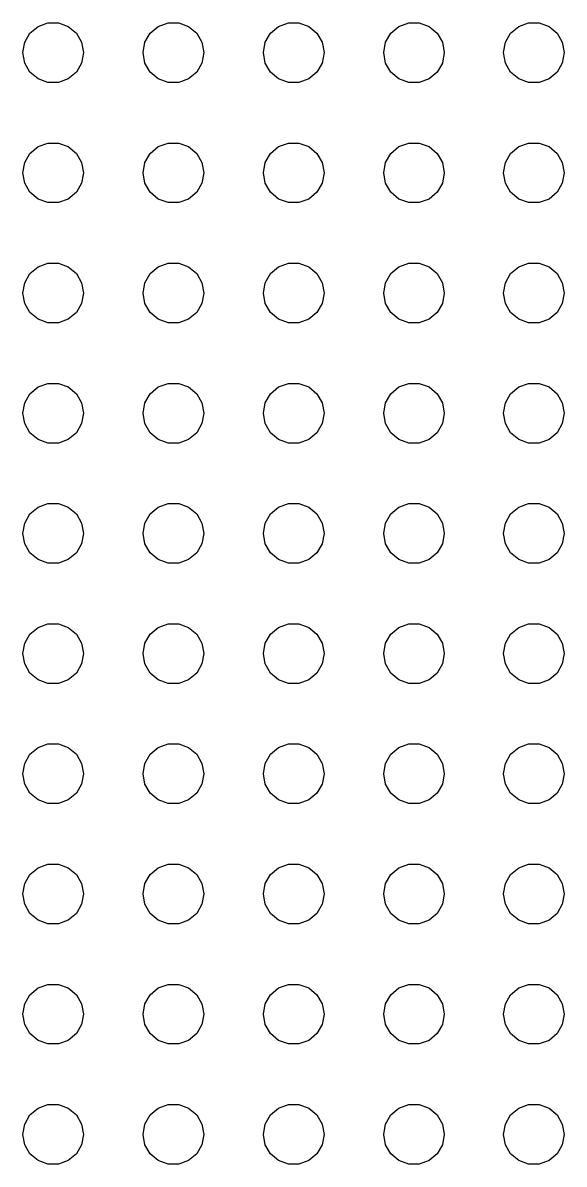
# Model space of a CAD drawing. Extents: x 8.91 to 9.39, y -5.99 to -1.15.
# Drawn here: x 8.912 to 9.137, y -3.124 to -2.6492 of the extents above; entities that cross this region are included whole.
import ezdxf

# ---------------------------------------------------------------- set-up
doc = ezdxf.new("R2010")
doc.units = 0
doc.header["$MEASUREMENT"] = 0
doc.layers.add('BLACK', color=7, linetype='CONTINUOUS')

msp = doc.modelspace()

# ---------------------------------------------------------------- linework, layer by layer
at = {"layer": 'BLACK', "linetype": 'CONTINUOUS'}
for p, q in [((8.91831, -2.6507), (8.92242, -2.64921)), ((8.92242, -2.64921), (8.92679, -2.64921)), ((8.92679, -2.64921), (8.93091, -2.6507)), ((8.96831, -2.6507), (8.97242, -2.64921)), ((8.97242, -2.64921), (8.97679, -2.64921)), ((8.97679, -2.64921), (8.98091, -2.6507)), ((9.01831, -2.6507), (9.02242, -2.64921)), ((9.02242, -2.64921), (9.02679, -2.64921)), ((9.02679, -2.64921), (9.03091, -2.6507)), ((9.06831, -2.6507), (9.07242, -2.64921)), ((9.07242, -2.64921), (9.07679, -2.64921)), ((9.07679, -2.64921), (9.08091, -2.6507)), ((9.11811, -2.6507), (9.12222, -2.64921)), ((9.12222, -2.64921), (9.1266, -2.64921)), ((9.1266, -2.64921), (9.13071, -2.6507)), ((8.91277, -2.65731), (8.91496, -2.65352)), ((8.91496, -2.65352), (8.91831, -2.6507)), ((8.93091, -2.6507), (8.93426, -2.65352)), ((8.93426, -2.65352), (8.93644, -2.65731)), ((8.96277, -2.65731), (8.96496, -2.65352)), ((8.96496, -2.65352), (8.96831, -2.6507)), ((8.98091, -2.6507), (8.98426, -2.65352)), ((8.98426, -2.65352), (8.98644, -2.65731)), ((9.01277, -2.65731), (9.01496, -2.65352)), ((9.01496, -2.65352), (9.01831, -2.6507)), ((9.03091, -2.6507), (9.03426, -2.65352)), ((9.03426, -2.65352), (9.03644, -2.65731)), ((9.06277, -2.65731), (9.06496, -2.65352)), ((9.06496, -2.65352), (9.06831, -2.6507)), ((9.08091, -2.6507), (9.08426, -2.65352)), ((9.08426, -2.65352), (9.08644, -2.65731)), ((9.11257, -2.65731), (9.11476, -2.65352)), ((9.11476, -2.65352), (9.11811, -2.6507)), ((9.13071, -2.6507), (9.13406, -2.65352)), ((9.13406, -2.65352), (9.13625, -2.65731)), ((8.91201, -2.66161), (8.91277, -2.65731)), ((8.93644, -2.65731), (8.9372, -2.66161)), ((8.96201, -2.66161), (8.96277, -2.65731)), ((8.98644, -2.65731), (8.9872, -2.66161)), ((9.01201, -2.66161), (9.01277, -2.65731)), ((9.03644, -2.65731), (9.0372, -2.66161)), ((9.06201, -2.66161), (9.06277, -2.65731)), ((9.08644, -2.65731), (9.0872, -2.66161)), ((9.11181, -2.66161), (9.11257, -2.65731)), ((9.13625, -2.65731), (9.13701, -2.66161)), ((8.91277, -2.66592), (8.91201, -2.66161)), ((8.9372, -2.66161), (8.93644, -2.66592)), ((8.96277, -2.66592), (8.96201, -2.66161)), ((8.9872, -2.66161), (8.98644, -2.66592)), ((9.01277, -2.66592), (9.01201, -2.66161)), ((9.0372, -2.66161), (9.03644, -2.66592)), ((9.06277, -2.66592), (9.06201, -2.66161)), ((9.0872, -2.66161), (9.08644, -2.66592)), ((9.11257, -2.66592), (9.11181, -2.66161)), ((9.13701, -2.66161), (9.13625, -2.66592)), ((8.91496, -2.66971), (8.91277, -2.66592)), ((8.93644, -2.66592), (8.93426, -2.66971)), ((8.96496, -2.66971), (8.96277, -2.66592)), ((8.98644, -2.66592), (8.98426, -2.66971)), ((9.01496, -2.66971), (9.01277, -2.66592)), ((9.03644, -2.66592), (9.03426, -2.66971)), ((9.06496, -2.66971), (9.06277, -2.66592)), ((9.08644, -2.66592), (9.08426, -2.66971)), ((9.11476, -2.66971), (9.11257, -2.66592)), ((9.13625, -2.66592), (9.13406, -2.66971)), ((8.91831, -2.67252), (8.91496, -2.66971)), ((8.92242, -2.67402), (8.91831, -2.67252)), ((8.93091, -2.67252), (8.92679, -2.67402)), ((8.93426, -2.66971), (8.93091, -2.67252)), ((8.96831, -2.67252), (8.96496, -2.66971)), ((8.97242, -2.67402), (8.96831, -2.67252)), ((8.98091, -2.67252), (8.97679, -2.67402)), ((8.98426, -2.66971), (8.98091, -2.67252)), ((9.01831, -2.67252), (9.01496, -2.66971)), ((9.02242, -2.67402), (9.01831, -2.67252)), ((9.03091, -2.67252), (9.02679, -2.67402)), ((9.03426, -2.66971), (9.03091, -2.67252)), ((9.06831, -2.67252), (9.06496, -2.66971)), ((9.07242, -2.67402), (9.06831, -2.67252)), ((9.08091, -2.67252), (9.07679, -2.67402)), ((9.08426, -2.66971), (9.08091, -2.67252)), ((9.11811, -2.67252), (9.11476, -2.66971)), ((9.12222, -2.67402), (9.11811, -2.67252)), ((9.13071, -2.67252), (9.1266, -2.67402)), ((9.13406, -2.66971), (9.13071, -2.67252)), ((8.92679, -2.67402), (8.92242, -2.67402)), ((8.97679, -2.67402), (8.97242, -2.67402)), ((9.02679, -2.67402), (9.02242, -2.67402)), ((9.07679, -2.67402), (9.07242, -2.67402)), ((9.1266, -2.67402), (9.12222, -2.67402)), ((8.91496, -2.70352), (8.91831, -2.7007)), ((8.91831, -2.7007), (8.92242, -2.69921)), ((8.92242, -2.69921), (8.92679, -2.69921)), ((8.92679, -2.69921), (8.93091, -2.7007)), ((8.93091, -2.7007), (8.93426, -2.70352)), ((8.96496, -2.70352), (8.96831, -2.7007)), ((8.96831, -2.7007), (8.97242, -2.69921)), ((8.97242, -2.69921), (8.97679, -2.69921)), ((8.97679, -2.69921), (8.98091, -2.7007)), ((8.98091, -2.7007), (8.98426, -2.70352)), ((9.01496, -2.70352), (9.01831, -2.7007)), ((9.01831, -2.7007), (9.02242, -2.69921)), ((9.02242, -2.69921), (9.02679, -2.69921)), ((9.02679, -2.69921), (9.03091, -2.7007)), ((9.03091, -2.7007), (9.03426, -2.70352)), ((9.06496, -2.70352), (9.06831, -2.7007)), ((9.06831, -2.7007), (9.07242, -2.69921)), ((9.07242, -2.69921), (9.07679, -2.69921)), ((9.07679, -2.69921), (9.08091, -2.7007)), ((9.08091, -2.7007), (9.08426, -2.70352)), ((9.11476, -2.70352), (9.11811, -2.7007)), ((9.11811, -2.7007), (9.12222, -2.69921)), ((9.12222, -2.69921), (9.1266, -2.69921)), ((9.1266, -2.69921), (9.13071, -2.7007)), ((9.13071, -2.7007), (9.13406, -2.70352)), ((8.91277, -2.70731), (8.91496, -2.70352)), ((8.93426, -2.70352), (8.93644, -2.70731)), ((8.96277, -2.70731), (8.96496, -2.70352)), ((8.98426, -2.70352), (8.98644, -2.70731)), ((9.01277, -2.70731), (9.01496, -2.70352)), ((9.03426, -2.70352), (9.03644, -2.70731)), ((9.06277, -2.70731), (9.06496, -2.70352)), ((9.08426, -2.70352), (9.08644, -2.70731)), ((9.11257, -2.70731), (9.11476, -2.70352)), ((9.13406, -2.70352), (9.13625, -2.70731)), ((8.91201, -2.71161), (8.91277, -2.70731)), ((8.93644, -2.70731), (8.9372, -2.71161)), ((8.96201, -2.71161), (8.96277, -2.70731)), ((8.98644, -2.70731), (8.9872, -2.71161)), ((9.01201, -2.71161), (9.01277, -2.70731)), ((9.03644, -2.70731), (9.0372, -2.71161)), ((9.06201, -2.71161), (9.06277, -2.70731)), ((9.08644, -2.70731), (9.0872, -2.71161)), ((9.11181, -2.71161), (9.11257, -2.70731)), ((9.13625, -2.70731), (9.13701, -2.71161)), ((8.91277, -2.71592), (8.91201, -2.71161)), ((8.91496, -2.71971), (8.91277, -2.71592)), ((8.93644, -2.71592), (8.93426, -2.71971)), ((8.9372, -2.71161), (8.93644, -2.71592)), ((8.96277, -2.71592), (8.96201, -2.71161)), ((8.96496, -2.71971), (8.96277, -2.71592)), ((8.98644, -2.71592), (8.98426, -2.71971)), ((8.9872, -2.71161), (8.98644, -2.71592)), ((9.01277, -2.71592), (9.01201, -2.71161)), ((9.01496, -2.71971), (9.01277, -2.71592)), ((9.03644, -2.71592), (9.03426, -2.71971)), ((9.0372, -2.71161), (9.03644, -2.71592)), ((9.06277, -2.71592), (9.06201, -2.71161)), ((9.06496, -2.71971), (9.06277, -2.71592)), ((9.08644, -2.71592), (9.08426, -2.71971)), ((9.0872, -2.71161), (9.08644, -2.71592)), ((9.11257, -2.71592), (9.11181, -2.71161)), ((9.11476, -2.71971), (9.11257, -2.71592)), ((9.13625, -2.71592), (9.13406, -2.71971)), ((9.13701, -2.71161), (9.13625, -2.71592)), ((8.91831, -2.72252), (8.91496, -2.71971)), ((8.93426, -2.71971), (8.93091, -2.72252)), ((8.96831, -2.72252), (8.96496, -2.71971)), ((8.98426, -2.71971), (8.98091, -2.72252)), ((9.01831, -2.72252), (9.01496, -2.71971)), ((9.03426, -2.71971), (9.03091, -2.72252)), ((9.06831, -2.72252), (9.06496, -2.71971)), ((9.08426, -2.71971), (9.08091, -2.72252)), ((9.11811, -2.72252), (9.11476, -2.71971)), ((9.13406, -2.71971), (9.13071, -2.72252)), ((8.92242, -2.72402), (8.91831, -2.72252)), ((8.92679, -2.72402), (8.92242, -2.72402)), ((8.93091, -2.72252), (8.92679, -2.72402)), ((8.97242, -2.72402), (8.96831, -2.72252)), ((8.97679, -2.72402), (8.97242, -2.72402)), ((8.98091, -2.72252), (8.97679, -2.72402)), ((9.02242, -2.72402), (9.01831, -2.72252)), ((9.02679, -2.72402), (9.02242, -2.72402)), ((9.03091, -2.72252), (9.02679, -2.72402)), ((9.07242, -2.72402), (9.06831, -2.72252)), ((9.07679, -2.72402), (9.07242, -2.72402)), ((9.08091, -2.72252), (9.07679, -2.72402)), ((9.12222, -2.72402), (9.11811, -2.72252)), ((9.1266, -2.72402), (9.12222, -2.72402)), ((9.13071, -2.72252), (9.1266, -2.72402)), ((8.91277, -2.75731), (8.91496, -2.75352)), ((8.91496, -2.75352), (8.91831, -2.7507)), ((8.91831, -2.7507), (8.92242, -2.74921)), ((8.92242, -2.74921), (8.92679, -2.74921)), ((8.92679, -2.74921), (8.93091, -2.7507)), ((8.93091, -2.7507), (8.93426, -2.75352)), ((8.93426, -2.75352), (8.93644, -2.75731)), ((8.96277, -2.75731), (8.96496, -2.75352)), ((8.96496, -2.75352), (8.96831, -2.7507)), ((8.96831, -2.7507), (8.97242, -2.74921)), ((8.97242, -2.74921), (8.97679, -2.74921)), ((8.97679, -2.74921), (8.98091, -2.7507)), ((8.98091, -2.7507), (8.98426, -2.75352)), ((8.98426, -2.75352), (8.98644, -2.75731)), ((9.01277, -2.75731), (9.01496, -2.75352)), ((9.01496, -2.75352), (9.01831, -2.7507)), ((9.01831, -2.7507), (9.02242, -2.74921)), ((9.02242, -2.74921), (9.02679, -2.74921)), ((9.02679, -2.74921), (9.03091, -2.7507)), ((9.03091, -2.7507), (9.03426, -2.75352)), ((9.03426, -2.75352), (9.03644, -2.75731)), ((9.06277, -2.75731), (9.06496, -2.75352)), ((9.06496, -2.75352), (9.06831, -2.7507)), ((9.06831, -2.7507), (9.07242, -2.74921)), ((9.07242, -2.74921), (9.07679, -2.74921)), ((9.07679, -2.74921), (9.08091, -2.7507)), ((9.08091, -2.7507), (9.08426, -2.75352)), ((9.08426, -2.75352), (9.08644, -2.75731)), ((9.11257, -2.75731), (9.11476, -2.75352)), ((9.11476, -2.75352), (9.11811, -2.7507)), ((9.11811, -2.7507), (9.12222, -2.74921)), ((9.12222, -2.74921), (9.1266, -2.74921)), ((9.1266, -2.74921), (9.13071, -2.7507)), ((9.13071, -2.7507), (9.13406, -2.75352)), ((9.13406, -2.75352), (9.13625, -2.75731)), ((8.91201, -2.76161), (8.91277, -2.75731)), ((8.93644, -2.75731), (8.9372, -2.76161)), ((8.96201, -2.76161), (8.96277, -2.75731)), ((8.98644, -2.75731), (8.9872, -2.76161)), ((9.01201, -2.76161), (9.01277, -2.75731)), ((9.03644, -2.75731), (9.0372, -2.76161)), ((9.06201, -2.76161), (9.06277, -2.75731)), ((9.08644, -2.75731), (9.0872, -2.76161)), ((9.11181, -2.76161), (9.11257, -2.75731)), ((9.13625, -2.75731), (9.13701, -2.76161)), ((8.91277, -2.76592), (8.91201, -2.76161)), ((8.9372, -2.76161), (8.93644, -2.76592)), ((8.96277, -2.76592), (8.96201, -2.76161)), ((8.9872, -2.76161), (8.98644, -2.76592)), ((9.01277, -2.76592), (9.01201, -2.76161)), ((9.0372, -2.76161), (9.03644, -2.76592)), ((9.06277, -2.76592), (9.06201, -2.76161)), ((9.0872, -2.76161), (9.08644, -2.76592)), ((9.11257, -2.76592), (9.11181, -2.76161)), ((9.13701, -2.76161), (9.13625, -2.76592)), ((8.91496, -2.76971), (8.91277, -2.76592)), ((8.93644, -2.76592), (8.93426, -2.76971)), ((8.96496, -2.76971), (8.96277, -2.76592)), ((8.98644, -2.76592), (8.98426, -2.76971)), ((9.01496, -2.76971), (9.01277, -2.76592)), ((9.03644, -2.76592), (9.03426, -2.76971)), ((9.06496, -2.76971), (9.06277, -2.76592)), ((9.08644, -2.76592), (9.08426, -2.76971)), ((9.11476, -2.76971), (9.11257, -2.76592)), ((9.13625, -2.76592), (9.13406, -2.76971)), ((8.91831, -2.77252), (8.91496, -2.76971)), ((8.92242, -2.77402), (8.91831, -2.77252)), ((8.93091, -2.77252), (8.92679, -2.77402)), ((8.93426, -2.76971), (8.93091, -2.77252)), ((8.96831, -2.77252), (8.96496, -2.76971)), ((8.97242, -2.77402), (8.96831, -2.77252)), ((8.98091, -2.77252), (8.97679, -2.77402)), ((8.98426, -2.76971), (8.98091, -2.77252)), ((9.01831, -2.77252), (9.01496, -2.76971)), ((9.02242, -2.77402), (9.01831, -2.77252)), ((9.03091, -2.77252), (9.02679, -2.77402)), ((9.03426, -2.76971), (9.03091, -2.77252)), ((9.06831, -2.77252), (9.06496, -2.76971)), ((9.07242, -2.77402), (9.06831, -2.77252)), ((9.08091, -2.77252), (9.07679, -2.77402)), ((9.08426, -2.76971), (9.08091, -2.77252)), ((9.11811, -2.77252), (9.11476, -2.76971)), ((9.12222, -2.77402), (9.11811, -2.77252)), ((9.13071, -2.77252), (9.1266, -2.77402)), ((9.13406, -2.76971), (9.13071, -2.77252)), ((8.92679, -2.77402), (8.92242, -2.77402)), ((8.97679, -2.77402), (8.97242, -2.77402)), ((9.02679, -2.77402), (9.02242, -2.77402)), ((9.07679, -2.77402), (9.07242, -2.77402)), ((9.1266, -2.77402), (9.12222, -2.77402)), ((8.91496, -2.80352), (8.91831, -2.8007)), ((8.91831, -2.8007), (8.92242, -2.79921)), ((8.92242, -2.79921), (8.92679, -2.79921)), ((8.92679, -2.79921), (8.93091, -2.8007)), ((8.93091, -2.8007), (8.93426, -2.80352)), ((8.96496, -2.80352), (8.96831, -2.8007)), ((8.96831, -2.8007), (8.97242, -2.79921)), ((8.97242, -2.79921), (8.97679, -2.79921)), ((8.97679, -2.79921), (8.98091, -2.8007)), ((8.98091, -2.8007), (8.98426, -2.80352)), ((9.01496, -2.80352), (9.01831, -2.8007)), ((9.01831, -2.8007), (9.02242, -2.79921)), ((9.02242, -2.79921), (9.02679, -2.79921)), ((9.02679, -2.79921), (9.03091, -2.8007)), ((9.03091, -2.8007), (9.03426, -2.80352)), ((9.06496, -2.80352), (9.06831, -2.8007)), ((9.06831, -2.8007), (9.07242, -2.79921)), ((9.07242, -2.79921), (9.07679, -2.79921)), ((9.07679, -2.79921), (9.08091, -2.8007)), ((9.08091, -2.8007), (9.08426, -2.80352)), ((9.11476, -2.80352), (9.11811, -2.8007)), ((9.11811, -2.8007), (9.12222, -2.79921)), ((9.12222, -2.79921), (9.1266, -2.79921)), ((9.1266, -2.79921), (9.13071, -2.8007)), ((9.13071, -2.8007), (9.13406, -2.80352)), ((8.91277, -2.80731), (8.91496, -2.80352)), ((8.93426, -2.80352), (8.93644, -2.80731)), ((8.96277, -2.80731), (8.96496, -2.80352)), ((8.98426, -2.80352), (8.98644, -2.80731)), ((9.01277, -2.80731), (9.01496, -2.80352)), ((9.03426, -2.80352), (9.03644, -2.80731)), ((9.06277, -2.80731), (9.06496, -2.80352)), ((9.08426, -2.80352), (9.08644, -2.80731)), ((9.11257, -2.80731), (9.11476, -2.80352)), ((9.13406, -2.80352), (9.13625, -2.80731)), ((8.91201, -2.81161), (8.91277, -2.80731)), ((8.93644, -2.80731), (8.9372, -2.81161)), ((8.96201, -2.81161), (8.96277, -2.80731)), ((8.98644, -2.80731), (8.9872, -2.81161)), ((9.01201, -2.81161), (9.01277, -2.80731)), ((9.03644, -2.80731), (9.0372, -2.81161)), ((9.06201, -2.81161), (9.06277, -2.80731)), ((9.08644, -2.80731), (9.0872, -2.81161)), ((9.11181, -2.81161), (9.11257, -2.80731)), ((9.13625, -2.80731), (9.13701, -2.81161)), ((8.91277, -2.81592), (8.91201, -2.81161)), ((8.9372, -2.81161), (8.93644, -2.81592)), ((8.96277, -2.81592), (8.96201, -2.81161)), ((8.9872, -2.81161), (8.98644, -2.81592)), ((9.01277, -2.81592), (9.01201, -2.81161)), ((9.0372, -2.81161), (9.03644, -2.81592)), ((9.06277, -2.81592), (9.06201, -2.81161)), ((9.0872, -2.81161), (9.08644, -2.81592)), ((9.11257, -2.81592), (9.11181, -2.81161)), ((9.13701, -2.81161), (9.13625, -2.81592)), ((8.91496, -2.81971), (8.91277, -2.81592)), ((8.91831, -2.82252), (8.91496, -2.81971)), ((8.93426, -2.81971), (8.93091, -2.82252)), ((8.93644, -2.81592), (8.93426, -2.81971)), ((8.96496, -2.81971), (8.96277, -2.81592)), ((8.96831, -2.82252), (8.96496, -2.81971)), ((8.98426, -2.81971), (8.98091, -2.82252)), ((8.98644, -2.81592), (8.98426, -2.81971)), ((9.01496, -2.81971), (9.01277, -2.81592)), ((9.01831, -2.82252), (9.01496, -2.81971)), ((9.03426, -2.81971), (9.03091, -2.82252)), ((9.03644, -2.81592), (9.03426, -2.81971)), ((9.06496, -2.81971), (9.06277, -2.81592)), ((9.06831, -2.82252), (9.06496, -2.81971)), ((9.08426, -2.81971), (9.08091, -2.82252)), ((9.08644, -2.81592), (9.08426, -2.81971)), ((9.11476, -2.81971), (9.11257, -2.81592)), ((9.11811, -2.82252), (9.11476, -2.81971)), ((9.13406, -2.81971), (9.13071, -2.82252)), ((9.13625, -2.81592), (9.13406, -2.81971)), ((8.92242, -2.82402), (8.91831, -2.82252)), ((8.92679, -2.82402), (8.92242, -2.82402)), ((8.93091, -2.82252), (8.92679, -2.82402)), ((8.97242, -2.82402), (8.96831, -2.82252)), ((8.97679, -2.82402), (8.97242, -2.82402)), ((8.98091, -2.82252), (8.97679, -2.82402)), ((9.02242, -2.82402), (9.01831, -2.82252)), ((9.02679, -2.82402), (9.02242, -2.82402)), ((9.03091, -2.82252), (9.02679, -2.82402)), ((9.07242, -2.82402), (9.06831, -2.82252)), ((9.07679, -2.82402), (9.07242, -2.82402)), ((9.08091, -2.82252), (9.07679, -2.82402)), ((9.12222, -2.82402), (9.11811, -2.82252)), ((9.1266, -2.82402), (9.12222, -2.82402)), ((9.13071, -2.82252), (9.1266, -2.82402)), ((8.91277, -2.85731), (8.91496, -2.85352)), ((8.91496, -2.85352), (8.91831, -2.8507)), ((8.91831, -2.8507), (8.92242, -2.84921)), ((8.92242, -2.84921), (8.92679, -2.84921)), ((8.92679, -2.84921), (8.93091, -2.8507)), ((8.93091, -2.8507), (8.93426, -2.85352)), ((8.93426, -2.85352), (8.93644, -2.85731)), ((8.96277, -2.85731), (8.96496, -2.85352)), ((8.96496, -2.85352), (8.96831, -2.8507)), ((8.96831, -2.8507), (8.97242, -2.84921)), ((8.97242, -2.84921), (8.97679, -2.84921)), ((8.97679, -2.84921), (8.98091, -2.8507)), ((8.98091, -2.8507), (8.98426, -2.85352)), ((8.98426, -2.85352), (8.98644, -2.85731)), ((9.01277, -2.85731), (9.01496, -2.85352)), ((9.01496, -2.85352), (9.01831, -2.8507)), ((9.01831, -2.8507), (9.02242, -2.84921)), ((9.02242, -2.84921), (9.02679, -2.84921)), ((9.02679, -2.84921), (9.03091, -2.8507)), ((9.03091, -2.8507), (9.03426, -2.85352)), ((9.03426, -2.85352), (9.03644, -2.85731)), ((9.06277, -2.85731), (9.06496, -2.85352)), ((9.06496, -2.85352), (9.06831, -2.8507)), ((9.06831, -2.8507), (9.07242, -2.84921)), ((9.07242, -2.84921), (9.07679, -2.84921)), ((9.07679, -2.84921), (9.08091, -2.8507)), ((9.08091, -2.8507), (9.08426, -2.85352)), ((9.08426, -2.85352), (9.08644, -2.85731)), ((9.11257, -2.85731), (9.11476, -2.85352)), ((9.11476, -2.85352), (9.11811, -2.8507)), ((9.11811, -2.8507), (9.12222, -2.84921)), ((9.12222, -2.84921), (9.1266, -2.84921)), ((9.1266, -2.84921), (9.13071, -2.8507)), ((9.13071, -2.8507), (9.13406, -2.85352)), ((9.13406, -2.85352), (9.13625, -2.85731)), ((8.91201, -2.86161), (8.91277, -2.85731)), ((8.93644, -2.85731), (8.9372, -2.86161)), ((8.96201, -2.86161), (8.96277, -2.85731)), ((8.98644, -2.85731), (8.9872, -2.86161)), ((9.01201, -2.86161), (9.01277, -2.85731)), ((9.03644, -2.85731), (9.0372, -2.86161)), ((9.06201, -2.86161), (9.06277, -2.85731)), ((9.08644, -2.85731), (9.0872, -2.86161)), ((9.11181, -2.86161), (9.11257, -2.85731)), ((9.13625, -2.85731), (9.13701, -2.86161)), ((8.91277, -2.86592), (8.91201, -2.86161)), ((8.9372, -2.86161), (8.93644, -2.86592)), ((8.96277, -2.86592), (8.96201, -2.86161)), ((8.9872, -2.86161), (8.98644, -2.86592)), ((9.01277, -2.86592), (9.01201, -2.86161)), ((9.0372, -2.86161), (9.03644, -2.86592)), ((9.06277, -2.86592), (9.06201, -2.86161)), ((9.0872, -2.86161), (9.08644, -2.86592)), ((9.11257, -2.86592), (9.11181, -2.86161)), ((9.13701, -2.86161), (9.13625, -2.86592)), ((8.91496, -2.86971), (8.91277, -2.86592)), ((8.93644, -2.86592), (8.93426, -2.86971)), ((8.96496, -2.86971), (8.96277, -2.86592)), ((8.98644, -2.86592), (8.98426, -2.86971)), ((9.01496, -2.86971), (9.01277, -2.86592)), ((9.03644, -2.86592), (9.03426, -2.86971)), ((9.06496, -2.86971), (9.06277, -2.86592)), ((9.08644, -2.86592), (9.08426, -2.86971)), ((9.11476, -2.86971), (9.11257, -2.86592)), ((9.13625, -2.86592), (9.13406, -2.86971)), ((8.91831, -2.87252), (8.91496, -2.86971)), ((8.92242, -2.87402), (8.91831, -2.87252)), ((8.93091, -2.87252), (8.92679, -2.87402)), ((8.93426, -2.86971), (8.93091, -2.87252)), ((8.96831, -2.87252), (8.96496, -2.86971)), ((8.97242, -2.87402), (8.96831, -2.87252)), ((8.98091, -2.87252), (8.97679, -2.87402)), ((8.98426, -2.86971), (8.98091, -2.87252)), ((9.01831, -2.87252), (9.01496, -2.86971)), ((9.02242, -2.87402), (9.01831, -2.87252)), ((9.03091, -2.87252), (9.02679, -2.87402)), ((9.03426, -2.86971), (9.03091, -2.87252)), ((9.06831, -2.87252), (9.06496, -2.86971)), ((9.07242, -2.87402), (9.06831, -2.87252)), ((9.08091, -2.87252), (9.07679, -2.87402)), ((9.08426, -2.86971), (9.08091, -2.87252)), ((9.11811, -2.87252), (9.11476, -2.86971)), ((9.12222, -2.87402), (9.11811, -2.87252)), ((9.13071, -2.87252), (9.1266, -2.87402)), ((9.13406, -2.86971), (9.13071, -2.87252)), ((8.92679, -2.87402), (8.92242, -2.87402)), ((8.97679, -2.87402), (8.97242, -2.87402)), ((9.02679, -2.87402), (9.02242, -2.87402)), ((9.07679, -2.87402), (9.07242, -2.87402)), ((9.1266, -2.87402), (9.12222, -2.87402)), ((8.91496, -2.90352), (8.91831, -2.9007)), ((8.91831, -2.9007), (8.92242, -2.89921)), ((8.92242, -2.89921), (8.92679, -2.89921)), ((8.92679, -2.89921), (8.93091, -2.9007)), ((8.93091, -2.9007), (8.93426, -2.90352)), ((8.96496, -2.90352), (8.96831, -2.9007)), ((8.96831, -2.9007), (8.97242, -2.89921)), ((8.97242, -2.89921), (8.97679, -2.89921)), ((8.97679, -2.89921), (8.98091, -2.9007)), ((8.98091, -2.9007), (8.98426, -2.90352)), ((9.01496, -2.90352), (9.01831, -2.9007)), ((9.01831, -2.9007), (9.02242, -2.89921)), ((9.02242, -2.89921), (9.02679, -2.89921)), ((9.02679, -2.89921), (9.03091, -2.9007)), ((9.03091, -2.9007), (9.03426, -2.90352)), ((9.06496, -2.90352), (9.06831, -2.9007)), ((9.06831, -2.9007), (9.07242, -2.89921)), ((9.07242, -2.89921), (9.07679, -2.89921)), ((9.07679, -2.89921), (9.08091, -2.9007)), ((9.08091, -2.9007), (9.08426, -2.90352)), ((9.11476, -2.90352), (9.11811, -2.9007)), ((9.11811, -2.9007), (9.12222, -2.89921)), ((9.12222, -2.89921), (9.1266, -2.89921)), ((9.1266, -2.89921), (9.13071, -2.9007)), ((9.13071, -2.9007), (9.13406, -2.90352)), ((8.91277, -2.90731), (8.91496, -2.90352)), ((8.93426, -2.90352), (8.93644, -2.90731)), ((8.96277, -2.90731), (8.96496, -2.90352)), ((8.98426, -2.90352), (8.98644, -2.90731)), ((9.01277, -2.90731), (9.01496, -2.90352)), ((9.03426, -2.90352), (9.03644, -2.90731)), ((9.06277, -2.90731), (9.06496, -2.90352)), ((9.08426, -2.90352), (9.08644, -2.90731)), ((9.11257, -2.90731), (9.11476, -2.90352)), ((9.13406, -2.90352), (9.13625, -2.90731)), ((8.91201, -2.91161), (8.91277, -2.90731)), ((8.93644, -2.90731), (8.9372, -2.91161)), ((8.96201, -2.91161), (8.96277, -2.90731)), ((8.98644, -2.90731), (8.9872, -2.91161)), ((9.01201, -2.91161), (9.01277, -2.90731)), ((9.03644, -2.90731), (9.0372, -2.91161)), ((9.06201, -2.91161), (9.06277, -2.90731)), ((9.08644, -2.90731), (9.0872, -2.91161)), ((9.11181, -2.91161), (9.11257, -2.90731)), ((9.13625, -2.90731), (9.13701, -2.91161)), ((8.91277, -2.91592), (8.91201, -2.91161)), ((8.9372, -2.91161), (8.93644, -2.91592)), ((8.96277, -2.91592), (8.96201, -2.91161)), ((8.9872, -2.91161), (8.98644, -2.91592)), ((9.01277, -2.91592), (9.01201, -2.91161)), ((9.0372, -2.91161), (9.03644, -2.91592)), ((9.06277, -2.91592), (9.06201, -2.91161)), ((9.0872, -2.91161), (9.08644, -2.91592)), ((9.11257, -2.91592), (9.11181, -2.91161)), ((9.13701, -2.91161), (9.13625, -2.91592)), ((8.91496, -2.91971), (8.91277, -2.91592)), ((8.91831, -2.92252), (8.91496, -2.91971)), ((8.93426, -2.91971), (8.93091, -2.92252)), ((8.93644, -2.91592), (8.93426, -2.91971)), ((8.96496, -2.91971), (8.96277, -2.91592)), ((8.96831, -2.92252), (8.96496, -2.91971)), ((8.98426, -2.91971), (8.98091, -2.92252)), ((8.98644, -2.91592), (8.98426, -2.91971)), ((9.01496, -2.91971), (9.01277, -2.91592)), ((9.01831, -2.92252), (9.01496, -2.91971)), ((9.03426, -2.91971), (9.03091, -2.92252)), ((9.03644, -2.91592), (9.03426, -2.91971)), ((9.06496, -2.91971), (9.06277, -2.91592)), ((9.06831, -2.92252), (9.06496, -2.91971)), ((9.08426, -2.91971), (9.08091, -2.92252)), ((9.08644, -2.91592), (9.08426, -2.91971)), ((9.11476, -2.91971), (9.11257, -2.91592)), ((9.11811, -2.92252), (9.11476, -2.91971)), ((9.13406, -2.91971), (9.13071, -2.92252)), ((9.13625, -2.91592), (9.13406, -2.91971)), ((8.92242, -2.92402), (8.91831, -2.92252)), ((8.92679, -2.92402), (8.92242, -2.92402)), ((8.93091, -2.92252), (8.92679, -2.92402)), ((8.97242, -2.92402), (8.96831, -2.92252)), ((8.97679, -2.92402), (8.97242, -2.92402)), ((8.98091, -2.92252), (8.97679, -2.92402)), ((9.02242, -2.92402), (9.01831, -2.92252)), ((9.02679, -2.92402), (9.02242, -2.92402)), ((9.03091, -2.92252), (9.02679, -2.92402)), ((9.07242, -2.92402), (9.06831, -2.92252)), ((9.07679, -2.92402), (9.07242, -2.92402)), ((9.08091, -2.92252), (9.07679, -2.92402)), ((9.12222, -2.92402), (9.11811, -2.92252)), ((9.1266, -2.92402), (9.12222, -2.92402)), ((9.13071, -2.92252), (9.1266, -2.92402)), ((8.91496, -2.95352), (8.91831, -2.9507)), ((8.91831, -2.9507), (8.92242, -2.94921)), ((8.92242, -2.94921), (8.92679, -2.94921)), ((8.92679, -2.94921), (8.93091, -2.9507)), ((8.93091, -2.9507), (8.93426, -2.95352)), ((8.96496, -2.95352), (8.96831, -2.9507)), ((8.96831, -2.9507), (8.97242, -2.94921)), ((8.97242, -2.94921), (8.97679, -2.94921)), ((8.97679, -2.94921), (8.98091, -2.9507)), ((8.98091, -2.9507), (8.98426, -2.95352)), ((9.01496, -2.95352), (9.01831, -2.9507)), ((9.01831, -2.9507), (9.02242, -2.94921)), ((9.02242, -2.94921), (9.02679, -2.94921)), ((9.02679, -2.94921), (9.03091, -2.9507)), ((9.03091, -2.9507), (9.03426, -2.95352)), ((9.06496, -2.95352), (9.06831, -2.9507)), ((9.06831, -2.9507), (9.07242, -2.94921)), ((9.07242, -2.94921), (9.07679, -2.94921)), ((9.07679, -2.94921), (9.08091, -2.9507)), ((9.08091, -2.9507), (9.08426, -2.95352)), ((9.11476, -2.95352), (9.11811, -2.9507)), ((9.11811, -2.9507), (9.12222, -2.94921)), ((9.12222, -2.94921), (9.1266, -2.94921)), ((9.1266, -2.94921), (9.13071, -2.9507)), ((9.13071, -2.9507), (9.13406, -2.95352)), ((8.91201, -2.96161), (8.91277, -2.95731)), ((8.91277, -2.95731), (8.91496, -2.95352)), ((8.93426, -2.95352), (8.93644, -2.95731)), ((8.93644, -2.95731), (8.9372, -2.96161)), ((8.96201, -2.96161), (8.96277, -2.95731)), ((8.96277, -2.95731), (8.96496, -2.95352)), ((8.98426, -2.95352), (8.98644, -2.95731)), ((8.98644, -2.95731), (8.9872, -2.96161)), ((9.01201, -2.96161), (9.01277, -2.95731)), ((9.01277, -2.95731), (9.01496, -2.95352)), ((9.03426, -2.95352), (9.03644, -2.95731)), ((9.03644, -2.95731), (9.0372, -2.96161)), ((9.06201, -2.96161), (9.06277, -2.95731)), ((9.06277, -2.95731), (9.06496, -2.95352)), ((9.08426, -2.95352), (9.08644, -2.95731)), ((9.08644, -2.95731), (9.0872, -2.96161)), ((9.11181, -2.96161), (9.11257, -2.95731)), ((9.11257, -2.95731), (9.11476, -2.95352)), ((9.13406, -2.95352), (9.13625, -2.95731)), ((9.13625, -2.95731), (9.13701, -2.96161)), ((8.91277, -2.96592), (8.91201, -2.96161)), ((8.9372, -2.96161), (8.93644, -2.96592)), ((8.96277, -2.96592), (8.96201, -2.96161)), ((8.9872, -2.96161), (8.98644, -2.96592)), ((9.01277, -2.96592), (9.01201, -2.96161)), ((9.0372, -2.96161), (9.03644, -2.96592)), ((9.06277, -2.96592), (9.06201, -2.96161)), ((9.0872, -2.96161), (9.08644, -2.96592)), ((9.11257, -2.96592), (9.11181, -2.96161)), ((9.13701, -2.96161), (9.13625, -2.96592)), ((8.91496, -2.96971), (8.91277, -2.96592)), ((8.93644, -2.96592), (8.93426, -2.96971)), ((8.96496, -2.96971), (8.96277, -2.96592)), ((8.98644, -2.96592), (8.98426, -2.96971)), ((9.01496, -2.96971), (9.01277, -2.96592)), ((9.03644, -2.96592), (9.03426, -2.96971)), ((9.06496, -2.96971), (9.06277, -2.96592)), ((9.08644, -2.96592), (9.08426, -2.96971)), ((9.11476, -2.96971), (9.11257, -2.96592)), ((9.13625, -2.96592), (9.13406, -2.96971)), ((8.91831, -2.97252), (8.91496, -2.96971)), ((8.93426, -2.96971), (8.93091, -2.97252)), ((8.96831, -2.97252), (8.96496, -2.96971)), ((8.98426, -2.96971), (8.98091, -2.97252)), ((9.01831, -2.97252), (9.01496, -2.96971)), ((9.03426, -2.96971), (9.03091, -2.97252)), ((9.06831, -2.97252), (9.06496, -2.96971)), ((9.08426, -2.96971), (9.08091, -2.97252)), ((9.11811, -2.97252), (9.11476, -2.96971)), ((9.13406, -2.96971), (9.13071, -2.97252)), ((8.92242, -2.97402), (8.91831, -2.97252)), ((8.92679, -2.97402), (8.92242, -2.97402)), ((8.93091, -2.97252), (8.92679, -2.97402)), ((8.97242, -2.97402), (8.96831, -2.97252)), ((8.97679, -2.97402), (8.97242, -2.97402)), ((8.98091, -2.97252), (8.97679, -2.97402)), ((9.02242, -2.97402), (9.01831, -2.97252)), ((9.02679, -2.97402), (9.02242, -2.97402)), ((9.03091, -2.97252), (9.02679, -2.97402)), ((9.07242, -2.97402), (9.06831, -2.97252)), ((9.07679, -2.97402), (9.07242, -2.97402)), ((9.08091, -2.97252), (9.07679, -2.97402)), ((9.12222, -2.97402), (9.11811, -2.97252)), ((9.1266, -2.97402), (9.12222, -2.97402)), ((9.13071, -2.97252), (9.1266, -2.97402)), ((8.91496, -3.00352), (8.91831, -3.0007)), ((8.91831, -3.0007), (8.92242, -2.99921)), ((8.92242, -2.99921), (8.92679, -2.99921)), ((8.92679, -2.99921), (8.93091, -3.0007)), ((8.93091, -3.0007), (8.93426, -3.00352)), ((8.96496, -3.00352), (8.96831, -3.0007)), ((8.96831, -3.0007), (8.97242, -2.99921)), ((8.97242, -2.99921), (8.97679, -2.99921)), ((8.97679, -2.99921), (8.98091, -3.0007)), ((8.98091, -3.0007), (8.98426, -3.00352)), ((9.01496, -3.00352), (9.01831, -3.0007)), ((9.01831, -3.0007), (9.02242, -2.99921)), ((9.02242, -2.99921), (9.02679, -2.99921)), ((9.02679, -2.99921), (9.03091, -3.0007)), ((9.03091, -3.0007), (9.03426, -3.00352)), ((9.06496, -3.00352), (9.06831, -3.0007)), ((9.06831, -3.0007), (9.07242, -2.99921)), ((9.07242, -2.99921), (9.07679, -2.99921)), ((9.07679, -2.99921), (9.08091, -3.0007)), ((9.08091, -3.0007), (9.08426, -3.00352)), ((9.11476, -3.00352), (9.11811, -3.0007)), ((9.11811, -3.0007), (9.12222, -2.99921)), ((9.12222, -2.99921), (9.1266, -2.99921)), ((9.1266, -2.99921), (9.13071, -3.0007)), ((9.13071, -3.0007), (9.13406, -3.00352)), ((8.91277, -3.00731), (8.91496, -3.00352)), ((8.93426, -3.00352), (8.93644, -3.00731)), ((8.96277, -3.00731), (8.96496, -3.00352)), ((8.98426, -3.00352), (8.98644, -3.00731)), ((9.01277, -3.00731), (9.01496, -3.00352)), ((9.03426, -3.00352), (9.03644, -3.00731)), ((9.06277, -3.00731), (9.06496, -3.00352)), ((9.08426, -3.00352), (9.08644, -3.00731)), ((9.11257, -3.00731), (9.11476, -3.00352)), ((9.13406, -3.00352), (9.13625, -3.00731)), ((8.91201, -3.01161), (8.91277, -3.00731)), ((8.93644, -3.00731), (8.9372, -3.01161)), ((8.96201, -3.01161), (8.96277, -3.00731)), ((8.98644, -3.00731), (8.9872, -3.01161)), ((9.01201, -3.01161), (9.01277, -3.00731)), ((9.03644, -3.00731), (9.0372, -3.01161)), ((9.06201, -3.01161), (9.06277, -3.00731)), ((9.08644, -3.00731), (9.0872, -3.01161)), ((9.11181, -3.01161), (9.11257, -3.00731)), ((9.13625, -3.00731), (9.13701, -3.01161)), ((8.91277, -3.01592), (8.91201, -3.01161)), ((8.9372, -3.01161), (8.93644, -3.01592)), ((8.96277, -3.01592), (8.96201, -3.01161)), ((8.9872, -3.01161), (8.98644, -3.01592)), ((9.01277, -3.01592), (9.01201, -3.01161)), ((9.0372, -3.01161), (9.03644, -3.01592)), ((9.06277, -3.01592), (9.06201, -3.01161)), ((9.0872, -3.01161), (9.08644, -3.01592)), ((9.11257, -3.01592), (9.11181, -3.01161)), ((9.13701, -3.01161), (9.13625, -3.01592)), ((8.91496, -3.01971), (8.91277, -3.01592)), ((8.91831, -3.02252), (8.91496, -3.01971)), ((8.93426, -3.01971), (8.93091, -3.02252)), ((8.93644, -3.01592), (8.93426, -3.01971)), ((8.96496, -3.01971), (8.96277, -3.01592)), ((8.96831, -3.02252), (8.96496, -3.01971)), ((8.98426, -3.01971), (8.98091, -3.02252)), ((8.98644, -3.01592), (8.98426, -3.01971)), ((9.01496, -3.01971), (9.01277, -3.01592)), ((9.01831, -3.02252), (9.01496, -3.01971)), ((9.03426, -3.01971), (9.03091, -3.02252)), ((9.03644, -3.01592), (9.03426, -3.01971)), ((9.06496, -3.01971), (9.06277, -3.01592)), ((9.06831, -3.02252), (9.06496, -3.01971)), ((9.08426, -3.01971), (9.08091, -3.02252)), ((9.08644, -3.01592), (9.08426, -3.01971)), ((9.11476, -3.01971), (9.11257, -3.01592)), ((9.11811, -3.02252), (9.11476, -3.01971)), ((9.13406, -3.01971), (9.13071, -3.02252)), ((9.13625, -3.01592), (9.13406, -3.01971)), ((8.92242, -3.02402), (8.91831, -3.02252)), ((8.92679, -3.02402), (8.92242, -3.02402)), ((8.93091, -3.02252), (8.92679, -3.02402)), ((8.97242, -3.02402), (8.96831, -3.02252)), ((8.97679, -3.02402), (8.97242, -3.02402)), ((8.98091, -3.02252), (8.97679, -3.02402)), ((9.02242, -3.02402), (9.01831, -3.02252)), ((9.02679, -3.02402), (9.02242, -3.02402)), ((9.03091, -3.02252), (9.02679, -3.02402)), ((9.07242, -3.02402), (9.06831, -3.02252)), ((9.07679, -3.02402), (9.07242, -3.02402)), ((9.08091, -3.02252), (9.07679, -3.02402)), ((9.12222, -3.02402), (9.11811, -3.02252)), ((9.1266, -3.02402), (9.12222, -3.02402)), ((9.13071, -3.02252), (9.1266, -3.02402)), ((8.91496, -3.05352), (8.91831, -3.0507)), ((8.91831, -3.0507), (8.92242, -3.04921)), ((8.92242, -3.04921), (8.92679, -3.04921)), ((8.92679, -3.04921), (8.93091, -3.0507)), ((8.93091, -3.0507), (8.93426, -3.05352)), ((8.96496, -3.05352), (8.96831, -3.0507)), ((8.96831, -3.0507), (8.97242, -3.04921)), ((8.97242, -3.04921), (8.97679, -3.04921)), ((8.97679, -3.04921), (8.98091, -3.0507)), ((8.98091, -3.0507), (8.98426, -3.05352)), ((9.01496, -3.05352), (9.01831, -3.0507)), ((9.01831, -3.0507), (9.02242, -3.04921)), ((9.02242, -3.04921), (9.02679, -3.04921)), ((9.02679, -3.04921), (9.03091, -3.0507)), ((9.03091, -3.0507), (9.03426, -3.05352)), ((9.06496, -3.05352), (9.06831, -3.0507)), ((9.06831, -3.0507), (9.07242, -3.04921)), ((9.07242, -3.04921), (9.07679, -3.04921)), ((9.07679, -3.04921), (9.08091, -3.0507)), ((9.08091, -3.0507), (9.08426, -3.05352)), ((9.11476, -3.05352), (9.11811, -3.0507)), ((9.11811, -3.0507), (9.12222, -3.04921)), ((9.12222, -3.04921), (9.1266, -3.04921)), ((9.1266, -3.04921), (9.13071, -3.0507)), ((9.13071, -3.0507), (9.13406, -3.05352)), ((8.91201, -3.06161), (8.91277, -3.05731)), ((8.91277, -3.05731), (8.91496, -3.05352)), ((8.93426, -3.05352), (8.93644, -3.05731)), ((8.93644, -3.05731), (8.9372, -3.06161)), ((8.96201, -3.06161), (8.96277, -3.05731)), ((8.96277, -3.05731), (8.96496, -3.05352)), ((8.98426, -3.05352), (8.98644, -3.05731)), ((8.98644, -3.05731), (8.9872, -3.06161)), ((9.01201, -3.06161), (9.01277, -3.05731)), ((9.01277, -3.05731), (9.01496, -3.05352)), ((9.03426, -3.05352), (9.03644, -3.05731)), ((9.03644, -3.05731), (9.0372, -3.06161)), ((9.06201, -3.06161), (9.06277, -3.05731)), ((9.06277, -3.05731), (9.06496, -3.05352)), ((9.08426, -3.05352), (9.08644, -3.05731)), ((9.08644, -3.05731), (9.0872, -3.06161)), ((9.11181, -3.06161), (9.11257, -3.05731)), ((9.11257, -3.05731), (9.11476, -3.05352)), ((9.13406, -3.05352), (9.13625, -3.05731)), ((9.13625, -3.05731), (9.13701, -3.06161)), ((8.91277, -3.06592), (8.91201, -3.06161)), ((8.9372, -3.06161), (8.93644, -3.06592)), ((8.96277, -3.06592), (8.96201, -3.06161)), ((8.9872, -3.06161), (8.98644, -3.06592)), ((9.01277, -3.06592), (9.01201, -3.06161)), ((9.0372, -3.06161), (9.03644, -3.06592)), ((9.06277, -3.06592), (9.06201, -3.06161)), ((9.0872, -3.06161), (9.08644, -3.06592)), ((9.11257, -3.06592), (9.11181, -3.06161)), ((9.13701, -3.06161), (9.13625, -3.06592)), ((8.91496, -3.06971), (8.91277, -3.06592)), ((8.93644, -3.06592), (8.93426, -3.06971)), ((8.96496, -3.06971), (8.96277, -3.06592)), ((8.98644, -3.06592), (8.98426, -3.06971)), ((9.01496, -3.06971), (9.01277, -3.06592)), ((9.03644, -3.06592), (9.03426, -3.06971)), ((9.06496, -3.06971), (9.06277, -3.06592)), ((9.08644, -3.06592), (9.08426, -3.06971)), ((9.11476, -3.06971), (9.11257, -3.06592)), ((9.13625, -3.06592), (9.13406, -3.06971)), ((8.91831, -3.07252), (8.91496, -3.06971)), ((8.93426, -3.06971), (8.93091, -3.07252)), ((8.96831, -3.07252), (8.96496, -3.06971)), ((8.98426, -3.06971), (8.98091, -3.07252)), ((9.01831, -3.07252), (9.01496, -3.06971)), ((9.03426, -3.06971), (9.03091, -3.07252)), ((9.06831, -3.07252), (9.06496, -3.06971)), ((9.08426, -3.06971), (9.08091, -3.07252)), ((9.11811, -3.07252), (9.11476, -3.06971)), ((9.13406, -3.06971), (9.13071, -3.07252)), ((8.92242, -3.07402), (8.91831, -3.07252)), ((8.92679, -3.07402), (8.92242, -3.07402)), ((8.93091, -3.07252), (8.92679, -3.07402)), ((8.97242, -3.07402), (8.96831, -3.07252)), ((8.97679, -3.07402), (8.97242, -3.07402)), ((8.98091, -3.07252), (8.97679, -3.07402)), ((9.02242, -3.07402), (9.01831, -3.07252)), ((9.02679, -3.07402), (9.02242, -3.07402)), ((9.03091, -3.07252), (9.02679, -3.07402)), ((9.07242, -3.07402), (9.06831, -3.07252)), ((9.07679, -3.07402), (9.07242, -3.07402)), ((9.08091, -3.07252), (9.07679, -3.07402)), ((9.12222, -3.07402), (9.11811, -3.07252)), ((9.1266, -3.07402), (9.12222, -3.07402)), ((9.13071, -3.07252), (9.1266, -3.07402)), ((8.91831, -3.1007), (8.92242, -3.09921)), ((8.92242, -3.09921), (8.92679, -3.09921)), ((8.92679, -3.09921), (8.93091, -3.1007)), ((8.96831, -3.1007), (8.97242, -3.09921)), ((8.97242, -3.09921), (8.97679, -3.09921)), ((8.97679, -3.09921), (8.98091, -3.1007)), ((9.01831, -3.1007), (9.02242, -3.09921)), ((9.02242, -3.09921), (9.02679, -3.09921)), ((9.02679, -3.09921), (9.03091, -3.1007)), ((9.06831, -3.1007), (9.07242, -3.09921)), ((9.07242, -3.09921), (9.07679, -3.09921)), ((9.07679, -3.09921), (9.08091, -3.1007)), ((9.11811, -3.1007), (9.12222, -3.09921)), ((9.12222, -3.09921), (9.1266, -3.09921)), ((9.1266, -3.09921), (9.13071, -3.1007)), ((8.91277, -3.10731), (8.91496, -3.10352)), ((8.91496, -3.10352), (8.91831, -3.1007)), ((8.93091, -3.1007), (8.93426, -3.10352)), ((8.93426, -3.10352), (8.93644, -3.10731)), ((8.96277, -3.10731), (8.96496, -3.10352)), ((8.96496, -3.10352), (8.96831, -3.1007)), ((8.98091, -3.1007), (8.98426, -3.10352)), ((8.98426, -3.10352), (8.98644, -3.10731)), ((9.01277, -3.10731), (9.01496, -3.10352)), ((9.01496, -3.10352), (9.01831, -3.1007)), ((9.03091, -3.1007), (9.03426, -3.10352)), ((9.03426, -3.10352), (9.03644, -3.10731)), ((9.06277, -3.10731), (9.06496, -3.10352)), ((9.06496, -3.10352), (9.06831, -3.1007)), ((9.08091, -3.1007), (9.08426, -3.10352)), ((9.08426, -3.10352), (9.08644, -3.10731)), ((9.11257, -3.10731), (9.11476, -3.10352)), ((9.11476, -3.10352), (9.11811, -3.1007)), ((9.13071, -3.1007), (9.13406, -3.10352)), ((9.13406, -3.10352), (9.13625, -3.10731)), ((8.91201, -3.11161), (8.91277, -3.10731)), ((8.93644, -3.10731), (8.9372, -3.11161)), ((8.96201, -3.11161), (8.96277, -3.10731)), ((8.98644, -3.10731), (8.9872, -3.11161)), ((9.01201, -3.11161), (9.01277, -3.10731)), ((9.03644, -3.10731), (9.0372, -3.11161)), ((9.06201, -3.11161), (9.06277, -3.10731)), ((9.08644, -3.10731), (9.0872, -3.11161)), ((9.11181, -3.11161), (9.11257, -3.10731)), ((9.13625, -3.10731), (9.13701, -3.11161)), ((8.91277, -3.11592), (8.91201, -3.11161)), ((8.9372, -3.11161), (8.93644, -3.11592)), ((8.96277, -3.11592), (8.96201, -3.11161)), ((8.9872, -3.11161), (8.98644, -3.11592)), ((9.01277, -3.11592), (9.01201, -3.11161)), ((9.0372, -3.11161), (9.03644, -3.11592)), ((9.06277, -3.11592), (9.06201, -3.11161)), ((9.0872, -3.11161), (9.08644, -3.11592)), ((9.11257, -3.11592), (9.11181, -3.11161)), ((9.13701, -3.11161), (9.13625, -3.11592)), ((8.91496, -3.11971), (8.91277, -3.11592)), ((8.93644, -3.11592), (8.93426, -3.11971)), ((8.96496, -3.11971), (8.96277, -3.11592)), ((8.98644, -3.11592), (8.98426, -3.11971)), ((9.01496, -3.11971), (9.01277, -3.11592)), ((9.03644, -3.11592), (9.03426, -3.11971)), ((9.06496, -3.11971), (9.06277, -3.11592)), ((9.08644, -3.11592), (9.08426, -3.11971)), ((9.11476, -3.11971), (9.11257, -3.11592)), ((9.13625, -3.11592), (9.13406, -3.11971)), ((8.91831, -3.12252), (8.91496, -3.11971)), ((8.92242, -3.12402), (8.91831, -3.12252)), ((8.92679, -3.12402), (8.92242, -3.12402)), ((8.93091, -3.12252), (8.92679, -3.12402)), ((8.93426, -3.11971), (8.93091, -3.12252)), ((8.96831, -3.12252), (8.96496, -3.11971)), ((8.97242, -3.12402), (8.96831, -3.12252)), ((8.97679, -3.12402), (8.97242, -3.12402)), ((8.98091, -3.12252), (8.97679, -3.12402)), ((8.98426, -3.11971), (8.98091, -3.12252)), ((9.01831, -3.12252), (9.01496, -3.11971)), ((9.02242, -3.12402), (9.01831, -3.12252)), ((9.02679, -3.12402), (9.02242, -3.12402)), ((9.03091, -3.12252), (9.02679, -3.12402)), ((9.03426, -3.11971), (9.03091, -3.12252)), ((9.06831, -3.12252), (9.06496, -3.11971)), ((9.07242, -3.12402), (9.06831, -3.12252)), ((9.07679, -3.12402), (9.07242, -3.12402)), ((9.08091, -3.12252), (9.07679, -3.12402)), ((9.08426, -3.11971), (9.08091, -3.12252)), ((9.11811, -3.12252), (9.11476, -3.11971)), ((9.12222, -3.12402), (9.11811, -3.12252)), ((9.1266, -3.12402), (9.12222, -3.12402)), ((9.13071, -3.12252), (9.1266, -3.12402)), ((9.13406, -3.11971), (9.13071, -3.12252))]:
    msp.add_line(p, q, dxfattribs=at)

doc.saveas('drawing.dxf')
